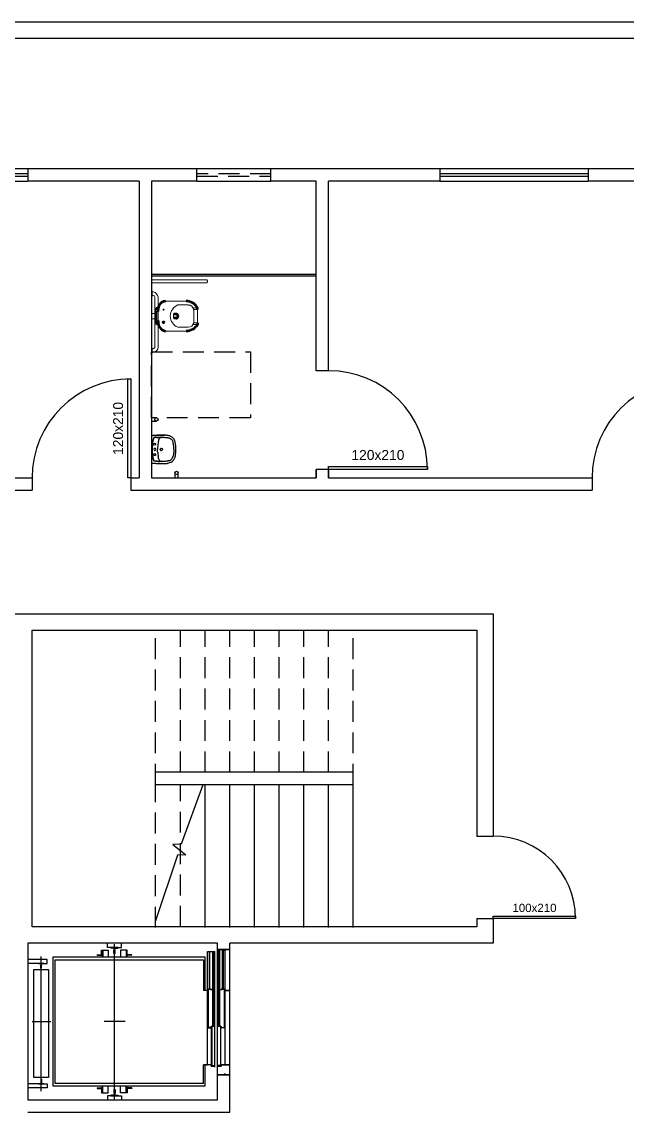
# Model space of a CAD drawing. Header units: centimetres. Extents: x 45464 to 685867, y 12828 to 16690.
# Drawn here: x 683543 to 684278, y 15367 to 16690 of the extents above; entities that cross this region are included whole.
import ezdxf
from ezdxf.enums import TextEntityAlignment as Align

# ---------------------------------------------------------------- set-up
doc = ezdxf.new("R2010")
doc.units = ezdxf.units.CM
doc.header["$LTSCALE"] = 4
for name, pattern in [('DASHED2', [9.525, 6.35, -3.175]), ('HIDDEN', [9.525, 6.35, -3.175]), ('LTYPE_4', [112.5, 56.25, -56.25]), ('LTYPE_6', [168.75, 112.5, -28.125, 0, -28.125])]:
    doc.linetypes.add(name, pattern=pattern)
for name, color, linetype in [('0.1', 1, 'Continuous'), ('0.2', 2, 'Continuous'), ('0.4', 4, 'Continuous'), ('0.6', 6, 'Continuous'), ('02-CONT', 2, 'Continuous'), ('03-CONT', 3, 'Continuous'), ('08', 8, 'Continuous'), ('PDF1_PH - Metal', 253, 'Continuous'), ('PROJEÇÕES', 1, 'DASHED2')]:
    doc.layers.add(name, color=color, linetype=linetype)
doc.styles.add('2mm 1-50', font='arial.ttf', dxfattribs={"height": 0.1})

# ---------------------------------------------------------------- blocks, each defined once
blk = doc.blocks.new('1_00e-flat-41-flat-1')
at = {"color": 1}
blk.add_arc((34.1, -62.7), 120, 90, 180, dxfattribs=at)
at = {"layer": '02-CONT'}
blk.add_lwpolyline([(34.1, -62.7), (30.5, -62.7), (30.5, 57.3), (34.1, 57.3)], close=True, dxfattribs=at)
blk = doc.blocks.new('1_00e-flat-40-flat-1')
at = {"color": 1}
blk.add_arc((-62.7, -34.1), 120, 0, 90, dxfattribs=at)
at = {"layer": '02-CONT'}
blk.add_lwpolyline([(-62.7, -34.1), (-62.7, -30.5), (57.3, -30.5), (57.3, -34.1)], close=True, dxfattribs=at)
blk = doc.blocks.new('1_00e-flat-39-flat-1')
at = {"color": 1}
blk.add_arc((34.1, -62.7), 120, 90, 180, dxfattribs=at)
at = {"layer": '02-CONT'}
blk.add_lwpolyline([(34.1, -62.7), (30.5, -62.7), (30.5, 57.3), (34.1, 57.3)], close=True, dxfattribs=at)
blk = doc.blocks.new('1_00e-flat-18-flat-1')
at = {"color": 1}
blk.add_arc((-52.3, -28.4), 100, 0, 90, dxfattribs=at)
at = {"layer": '02-CONT'}
blk.add_lwpolyline([(-52.3, -28.4), (-52.3, -25.4), (47.7, -25.4), (47.7, -28.4)], close=True, dxfattribs=at)
blk = doc.blocks.new('Barra 3-flat-20-flat-1')
at = {"layer": 'PDF1_PH - Metal', "lineweight": 9}
for points in [[(-25386.6, -18995.8), (-25386.6, -19002.6), (-25385.8, -19002.6), (-25385.8, -18995.8)], [(-25386.6, -19064.8), (-25386.6, -19071.5), (-25385.8, -19071.5), (-25385.8, -19064.8)]]:
    blk.add_lwpolyline(points, close=True, dxfattribs=at)
for points in [[(-25384.5, -18997.1), (-25385.8, -18997.1)], [(-25384.5, -19001.3), (-25385.8, -19001.3)], [(-25382.4, -19003.4), (-25382.4, -19064.4)], [(-25378.6, -19003.4), (-25378.6, -19064.4)], [(-25384.5, -19066), (-25385.8, -19066)], [(-25384.5, -19070.3), (-25385.8, -19070.3)]]:
    blk.add_lwpolyline(points, dxfattribs=at)
for centre, radius, start, end in [((-25385.6, -19004), 6.99, 2.8701, 81.3064), ((-25384.7, -19003.6), 2.27, 3.7764, 86.2265), ((-25384.7, -19064.1), 6.14, 272.0523, 359.9639), ((-25384.6, -19063.8), 2.26, 271.8185, 345.4984)]:
    blk.add_arc(centre, radius, start, end, dxfattribs=at)
blk = doc.blocks.new('bacia sanit-flat-16-flat-1')
at = {"layer": 'PDF1_PH - Metal', "lineweight": 9}
for points in [[(16655.1, 24450.5), (16680.1, 24450.5)], [(16670.3, 24445.9), (16670.8, 24445.9), (16671.2, 24445.9), (16671.6, 24445.9), (16672, 24445.9), (16680.5, 24445.9), (16680.9, 24445.9), (16681.3, 24445.9), (16681.8, 24445.9), (16682.2, 24445.9), (16682.6, 24445.9)], [(16643.3, 24435.7), (16638.2, 24435.7)], [(16643.3, 24425.3), (16643.3, 24425.6), (16643.3, 24439.1), (16643.3, 24439.9)], [(16644.1, 24437.4), (16644.1, 24437), (16644.1, 24436.6), (16644.1, 24428.1), (16644.1, 24427.7), (16644.1, 24427.2)], [(16644.5, 24426.8), (16644.5, 24426.8), (16645, 24426.8), (16645.4, 24426.8), (16645.8, 24426.8), (16645.8, 24432.3), (16645.8, 24437.8), (16645.4, 24437.8), (16645, 24437.8), (16644.5, 24437.8)], [(16665.7, 24429.8), (16665.3, 24429.8), (16664.8, 24429.8), (16664.8, 24430.2), (16664.8, 24430.6), (16664.8, 24431.1), (16664.8, 24431.5), (16664.8, 24431.9), (16664.8, 24432.3), (16664.8, 24432.7), (16664.8, 24433.2), (16664.8, 24433.6), (16664.8, 24434), (16664.8, 24434.4), (16664.8, 24434.9), (16665.3, 24434.9), (16665.3, 24434.9)], [(16693.7, 24442.5), (16688.6, 24442.5)], [(16689.4, 24440.4), (16693.6, 24440.4), (16694, 24440.4)], [(16689.4, 24440.4), (16689.4, 24439.9), (16689.4, 24439.5), (16689.4, 24439.1), (16689.4, 24438.7), (16689.4, 24438.2), (16689.4, 24437.8), (16689.4, 24437.4), (16689.4, 24437), (16689.4, 24436.6), (16689.4, 24436.1), (16689.4, 24435.7)], [(16689.4, 24435.7), (16689.4, 24435.3), (16689.4, 24434.9), (16689.4, 24434.4), (16689.4, 24434), (16689.4, 24433.6), (16689.4, 24433.2), (16689.4, 24432.7), (16689.4, 24432.3), (16689.4, 24431.9), (16689.4, 24431.5), (16689.4, 24431.1), (16689.4, 24430.6), (16689.4, 24430.2), (16689.4, 24429.4)], [(16694, 24440.4), (16694, 24439.9), (16694, 24439.5), (16694, 24439.1), (16694, 24438.7), (16694, 24438.2), (16694, 24437.8), (16694, 24437.4), (16694, 24437), (16694, 24436.6), (16694, 24436.1), (16694, 24435.7), (16694, 24435.3), (16694, 24434.9), (16694, 24434.4), (16694, 24434), (16694, 24433.6), (16694, 24433.2), (16694, 24432.7), (16694, 24432.3), (16694, 24431.9), (16694, 24431.5), (16694, 24431.1), (16694, 24430.6), (16694, 24430.2), (16694, 24429.8), (16694, 24429.4), (16694, 24428.9), (16694, 24428.5), (16694, 24428.1), (16694, 24427.7), (16694, 24427.2), (16694, 24426.8), (16694, 24426.4), (16694, 24426), (16694, 24425.6), (16694, 24425.1), (16694, 24424.7), (16694, 24424.3)], [(16643.3, 24428.9), (16638.2, 24428.9)], [(16682.6, 24418.8), (16682.2, 24418.8), (16681.8, 24418.8), (16681.3, 24418.8), (16680.5, 24418.8), (16672, 24418.8), (16671.6, 24418.8), (16671.2, 24418.8), (16670.8, 24418.8), (16670.3, 24418.8)], [(16693.7, 24422.2), (16688.6, 24422.2)], [(16689.4, 24429.4), (16689.4, 24428.9), (16689.4, 24428.5), (16689.4, 24428.1), (16689.4, 24427.7), (16689.4, 24427.2), (16689.4, 24426.8), (16689.4, 24426.4), (16689.4, 24426), (16689.4, 24425.6), (16689.4, 24425.1), (16689.4, 24424.7), (16689.4, 24424.3)], [(16689.4, 24424.3), (16693.6, 24424.3), (16694, 24424.3)], [(16689.4, 24424.3), (16693.6, 24424.3), (16694, 24424.3)], [(16680.1, 24414.1), (16655.1, 24414.1)]]:
    blk.add_lwpolyline(points, dxfattribs=at)
at = {"layer": 'PDF1_PH - Metal', "lineweight": 211}
for points in [[(16694, 24440.4, 0.086524), (16693.5, 24443.1, 0.264906), (16680.1, 24450.5)], [(16694, 24424.3, -0.086524), (16693.5, 24421.5, -0.264906), (16680.1, 24414.1)]]:
    blk.add_lwpolyline(points, format="xyb", dxfattribs=at)
blk.add_lwpolyline([(16670.3, 24432.3), (16670.3, 24432.3), (16670.3, 24432.3)], dxfattribs=at)
at = {"layer": 'PDF1_PH - Metal', "lineweight": 9}
blk.add_circle((16652.8, 24440.2), 0.635, dxfattribs=at)
at = {"layer": 'PDF1_PH - Metal', "lineweight": 211}
blk.add_circle((16652.8, 24424.9), 0.635, dxfattribs=at)
for centre, radius, start, end in [((16672, 24436.5), 26.2, 161.0139, 177.0973), ((16655.4, 24441.7), 8.83, 90.3217, 157.8056), ((16646.3, 24439.1), 3.16, 88.1661, 164.6032), ((16666.6, 25678.1), 1243.2, 269.9347, 270.0653), ((16667.8, 24432.3), 2.55, 275.8679, 84.1321), ((16646.3, 24425.4), 3.02, 177.2926, 274.2593), ((16673.4, 24429), 27.6, 184.427, 198.8013), ((16656.6, 24424.4), 10.3, 204.627, 261.8049), ((16666.6, 23393.8), 1036, 89.9217, 90.0783)]:
    blk.add_arc(centre, radius, start, end, dxfattribs=at)
at = {"layer": 'PDF1_PH - Metal', "lineweight": 9}
for centre, radius, start, end in [((16675.5, 24432.3), 14.5, 110.9822, 249.0178), ((16682.7, 24439), 6.82, 11.172, 90.6439), ((16644.5, 24437.4), 0.423, 90, 180), ((16644.5, 24427.2), 0.423, 180, 270), ((16682.7, 24425.6), 6.82, 269.3561, 348.828)]:
    blk.add_arc(centre, radius, start, end, dxfattribs=at)
blk = doc.blocks.new('L.51_P-flat-18-flat-1')
at = {"layer": '08'}
for p, q in [((0, 16), (0, 15.9)), ((0, 15.9), (0, -15.9)), ((0.6, 16.6), (0.6, 16.6)), ((0.7, 16.6), (0.6, 16.6)), ((2.3, 16.8), (2.3, 16.8)), ((6.1, 14.4), (4.1, 14.3)), ((6.1, 14.4), (4.1, 14.3)), ((6.1, 14.4), (6.1, 14.4)), ((11, 14.6), (10.2, 14.6)), ((11.9, 14.6), (12.2, 14.6)), ((16.6, 17.2), (16.6, 17.2)), ((21.1, 13.8), (21.1, 13.8)), ((1.8, 10.3), (1.8, 10.3)), ((8.9, 12.1), (8.2, 9)), ((0.8, 0), (0.8, 0)), ((1.8, -10.3), (1.8, -10.3)), ((8.9, -12.1), (8.2, -9)), ((0, -16), (0, -15.9)), ((0.6, -16.6), (0.6, -16.6)), ((0.6, -16.6), (0.7, -16.6)), ((2.3, -16.8), (2.3, -16.8)), ((6.1, -14.4), (4.1, -14.3)), ((6.1, -14.4), (4.1, -14.3)), ((6.1, -14.4), (6.1, -14.4)), ((11, -14.6), (10.2, -14.6)), ((11.9, -14.6), (12.2, -14.6)), ((16.6, -17.2), (16.6, -17.2)), ((21.1, -13.8), (21.1, -13.8))]:
    blk.add_line(p, q, dxfattribs=at)
for points in [[(0.6, 16.6), (0.6, 16.6, 0.380301), (0, 16)], [(2.3, 16.8), (2.3, 16.8, 0.007612), (0.7, 16.6)], [(2.3, 16.8, -0.006011), (4.1, 16.9, -0.005348), (6.8, 17.1, -0.004521), (12.1, 17.2, -0.006524), (14.4, 17.3, -0.013546), (16.6, 17.2)], [(16.6, 17.2, 0.014577), (14.4, 17.3, 0.005049), (13, 17.3, 0.003057), (11.2, 17.2, 0.003579), (6.6, 17.1, 0.005839), (3.9, 16.9, 0.006773), (2.3, 16.8)], [(4.1, 14.3), (4.1, 14.3, 0.334834), (2.3, 12.9)], [(2.3, 12.9), (2.3, 12.9, -0.332966), (4.1, 14.3)], [(4.1, 14.3), (4.1, 14.3, 0.000631), (4.1, 14.3)], [(11, 14.6, -0.005207), (9.8, 14.6, 0.005375), (9.2, 14.6, 0.00664), (8.6, 14.6, 0.004375), (7.9, 14.6, 0.001156), (6.7, 14.5, -0.003092), (6.1, 14.4)], [(6.1, 14.4, 0.002091), (6.5, 14.5, 0.001464), (7.6, 14.5, -0.004115), (8.4, 14.6, -0.007251), (9.2, 14.6)], [(8.9, 12.1), (8.9, 12.1, -0.307483), (11.5, 14.5)], [(9.2, 14.6, -0.00474), (9.5, 14.6, -0.002257), (9.8, 14.6, 0.000797), (10.2, 14.6)], [(11.6, 14.6), (11.6, 14.6, 0.000884), (11, 14.6)], [(11.6, 14.6, -0.048484), (11.6, 14.6, -0.048279), (11.6, 14.6, -0.084885), (11.6, 14.6, -0.141909), (11.6, 14.5, -0.057696), (11.6, 14.5, -0.043541), (11.6, 14.5, -0.040045), (11.6, 14.5, -0.034229), (11.6, 14.5, -0.023292), (11.6, 14.5, -0.016532), (11.6, 14.5, -0.014864), (11.5, 14.5, -0.018599), (11.5, 14.5, -0.010502), (11.5, 14.5)], [(11.5, 14.5, -0.031436), (11.5, 14.6, -0.037384), (11.5, 14.6, -0.040471), (11.5, 14.6, -0.050709), (11.5, 14.6, -0.178998), (11.5, 14.6, -0.053532), (11.5, 14.6, -0.043329), (11.5, 14.6, -0.036196), (11.5, 14.6, -0.039167), (11.5, 14.6, 0.07472), (11.5, 14.6, -0.042333), (11.5, 14.6)], [(11.5, 14.6, -0.034945), (11.5, 14.6, -0.02698), (11.5, 14.6, -0.021593), (11.5, 14.6, -0.016954), (11.5, 14.6, -0.017111), (11.5, 14.6, -0.016189), (11.5, 14.6, -0.01233), (11.6, 14.6, -0.012048), (11.6, 14.6)], [(11.5, 14.5, -0.009681), (11.5, 14.5, -0.009978), (11.5, 14.5, -0.026851), (11.5, 14.5, -0.027297), (11.5, 14.5, -0.027498), (11.5, 14.5, -0.032168), (11.5, 14.5, -0.049163), (11.5, 14.5, -0.186923), (11.5, 14.5, -0.107041), (11.5, 14.5, -0.038487), (11.5, 14.5, -0.012498), (11.5, 14.5, 0.025241), (11.5, 14.5, 0.046032), (11.5, 14.5)], [(11.7, 14.6), (11.7, 14.6, -0.021484), (11.6, 14.6)], [(11.6, 14.6, -0.032299), (11.6, 14.6, -0.039418), (11.6, 14.6, -0.046129), (11.6, 14.6, -0.058765), (11.6, 14.6, -0.15242), (11.6, 14.6, -0.058959), (11.6, 14.6, -0.046419), (11.6, 14.6, 0.005047), (11.6, 14.6, 0.034816), (11.6, 14.6, 0.004251), (11.6, 14.6, -0.041022), (11.6, 14.6)], [(11.6, 14.6, -0.041118), (11.6, 14.6, -0.033041), (11.6, 14.6, -0.026349), (11.6, 14.6, -0.020575), (11.6, 14.6, -0.016329), (11.6, 14.6, -0.013256), (11.6, 14.6, -0.016526), (11.6, 14.6, -0.01256), (11.6, 14.6, -0.007787), (11.7, 14.6)], [(12.2, 14.6, -0.002269), (13.8, 14.7, -0.004998), (15, 14.6, -0.007991), (16.2, 14.6, -0.025422), (18.6, 14.4)], [(19.8, 16.8, 0.02367), (17.6, 17.1, 0.009145), (16.6, 17.2)], [(18.6, 14.4, -0.020568), (20, 14.1, -0.019806), (21.1, 13.8)], [(29.5, 4, 0.007611), (29.3, 5.6, 0.01342), (29.1, 7.2, 0.036993), (28.4, 9.9, 0.053243), (27.3, 12.2, 0.127567), (24.2, 15.2, 0.05263), (21.9, 16.3, 0.024865), (20.3, 16.7, 0.007061), (19.8, 16.8)], [(21.1, 13.8, -0.030827), (22.2, 13.4, -0.09604), (24.4, 11.8, -0.063195), (25.3, 10.4, -0.034611), (25.9, 9.3, -0.022848), (26.2, 8.3)], [(2.3, 12.9), (2.3, 12.9, 0.047394), (0.8, 2.2)], [(0.8, 0), (0.8, 0, -0.05776), (2.3, 12.9)], [(0.8, 2.2), (0.8, 2.2, 0.010006), (0.8, 0)], [(0.8, 0), (0.8, 0, 0.05776), (2.3, -12.9)], [(2.3, 12.9), (2.3, 12.9, -0.000374), (2.3, 12.9)], [(7.3, 2.9, 0.012649), (7.2, 0.9, 0.007226), (7.2, 0)], [(7.3, -2.9, -0.012649), (7.2, -0.9, -0.007226), (7.2, 0)], [(10.5, 0), (10.5, 0, -0.124906), (10.7, 0.7)], [(10.7, 0.8), (10.7, 0.8, -0.2534), (11.9, 1.4)], [(12.1, 1.4), (12.1, 1.4, -0.381509), (13.4, 0)], [(12.1, -1.4), (12.1, -1.4, 0.381509), (13.4, 0)], [(26.9, 4.1, 0.00807), (26.7, 5.4, 0.011919), (26.5, 6.7, 0.013199), (26.3, 7.8, 0.008071), (26.2, 8.3)], [(27, 3.2), (27, 3.2, 0.005718), (26.9, 4.1)], [(27.1, 0), (27.1, 0, 0.019657), (27, 3.2)], [(27.1, 0), (27.1, 0, -0.019657), (27, -3.2)], [(29.7, 0), (29.7, 0, 0.024234), (29.5, 4)], [(0.8, -2.2), (0.8, -2.2, -0.010006), (0.8, 0)], [(2.3, -12.9), (2.3, -12.9, -0.047394), (0.8, -2.2)], [(4.1, -14.3), (4.1, -14.3, -0.334834), (2.3, -12.9)], [(2.3, -12.9), (2.3, -12.9, 0.000374), (2.3, -12.9)], [(2.3, -12.9), (2.3, -12.9, 0.332962), (4.1, -14.3)], [(8.9, -12.1), (8.9, -12.1, 0.307483), (11.5, -14.5)], [(10.5, 0), (10.5, 0, 0.124906), (10.7, -0.7)], [(10.7, -0.8), (10.7, -0.8, 0.2534), (11.9, -1.4)], [(19.8, -16.8, 0.041222), (22.4, -16.1, 0.064156), (24.9, -14.8, 0.11159), (27.5, -11.9, 0.047064), (28.4, -9.9, 0.01722), (28.7, -8.9, 0.01972), (29.1, -7.2, 0.013523), (29.3, -5.6, 0.009069), (29.5, -4)], [(21.1, -13.8, 0.030827), (22.2, -13.4, 0.09604), (24.4, -11.8, 0.063195), (25.3, -10.4, 0.034611), (25.9, -9.3, 0.022848), (26.2, -8.3)], [(26.9, -4.1, -0.00807), (26.7, -5.4, -0.011919), (26.5, -6.7, -0.013199), (26.3, -7.8, -0.008071), (26.2, -8.3)], [(27, -3.2), (27, -3.2, -0.005718), (26.9, -4.1)], [(29.5, -4), (29.5, -4, 0.024376), (29.7, 0)], [(0, -16), (0, -16, 0.380329), (0.6, -16.6)], [(0.7, -16.6), (0.7, -16.6, 0.007418), (2.3, -16.8)], [(2.3, -16.8, 0.006011), (4.1, -16.9, 0.005348), (6.8, -17.1, 0.004521), (12.1, -17.2, 0.006524), (14.4, -17.3, 0.013546), (16.6, -17.2)], [(2.3, -16.8, 0.00678), (3.9, -16.9, 0.004564), (5.7, -17, 0.002524), (7.5, -17.1, 0.004352), (12.1, -17.2, 0.006501), (14.4, -17.3, 0.013543), (16.6, -17.2)], [(4.1, -14.3), (4.1, -14.3, -0.000631), (4.1, -14.3)], [(11, -14.6, 0.005207), (9.8, -14.6, -0.005375), (9.2, -14.6, -0.00664), (8.6, -14.6, -0.004375), (7.9, -14.6, -0.001156), (6.7, -14.5, 0.003092), (6.1, -14.4)], [(6.1, -14.4, -0.002091), (6.5, -14.5, -0.001464), (7.6, -14.5, 0.004115), (8.4, -14.6, 0.007251), (9.2, -14.6)], [(9.2, -14.6, 0.00474), (9.5, -14.6, 0.002257), (9.8, -14.6, -0.000797), (10.2, -14.6)], [(11.6, -14.6), (11.6, -14.6, -0.000884), (11, -14.6)], [(11.6, -14.6, 0.048484), (11.6, -14.6, 0.048279), (11.6, -14.6, 0.084885), (11.6, -14.6, 0.141909), (11.6, -14.5, 0.057696), (11.6, -14.5, 0.043541), (11.6, -14.5, 0.040045), (11.6, -14.5, 0.034229), (11.6, -14.5, 0.023292), (11.6, -14.5, 0.016532), (11.6, -14.5, 0.014864), (11.5, -14.5, 0.018599), (11.5, -14.5, 0.010502), (11.5, -14.5)], [(11.7, -14.6), (11.7, -14.6, 0.021484), (11.6, -14.6)], [(11.6, -14.6, 0.041118), (11.6, -14.6, 0.033041), (11.6, -14.6, 0.026349), (11.6, -14.6, 0.020575), (11.6, -14.6, 0.016329), (11.6, -14.6, 0.013256), (11.6, -14.6, 0.016526), (11.6, -14.6, 0.01256), (11.6, -14.6, 0.007787), (11.7, -14.6)], [(11.6, -14.6, 0.032299), (11.6, -14.6, 0.039418), (11.6, -14.6, 0.046129), (11.6, -14.6, 0.058765), (11.6, -14.6, 0.15242), (11.6, -14.6, 0.058959), (11.6, -14.6, 0.046419), (11.6, -14.6, -0.005047), (11.6, -14.6, -0.034816), (11.6, -14.6, -0.004251), (11.6, -14.6, 0.041022), (11.6, -14.6)], [(18.6, -14.4, -0.025995), (16.2, -14.6, -0.0078), (15.4, -14.6, -0.006638), (12.2, -14.6)], [(16.6, -17.2, 0.021184), (18.8, -17, 0.011263), (19.8, -16.8)], [(21.1, -13.8, -0.022641), (19.9, -14.1, -0.018458), (18.6, -14.4)]]:
    blk.add_lwpolyline(points, format="xyb", dxfattribs=at)
at = {"layer": '08', "ltscale": 27.502596}
for centre in [(3.8, 6.4), (3.8, -6.4)]:
    blk.add_circle(centre, 1.22, dxfattribs=at)
at = {"layer": '08'}
for centre, radius, start, end in [((3.9, 0), 1.22, 0, 180), ((3.9, 0), 1.22, 180, 360), ((51.2, -0.7), 44, 167.345, 175.384), ((51.2, 0.7), 44, 184.616, 192.655)]:
    blk.add_arc(centre, radius, start, end, dxfattribs=at)
for centre, major_axis, ratio, start_param, end_param in [((11.5, 15.2), (0.347, 0.538), 0.98852, -2.558386, -2.421709), ((11.5, 15.2), (0.424, -0.48), 0.993745, -0.721267, -0.591454), ((12, 11.4), (0.71, -3.15), 0.999971, 2.93072, 3.008068), ((11.9, 0), (0.03, -1.44), 0.991671, -2.157977, -2.111955), ((11.9, 0), (0.06, -1.44), 0.992169, -2.130367, -2.113744), ((12, 0), (0.13, -1.46), 0.992499, 2.941317, 3.068984), ((11.9, 0), (0.03, 1.44), 0.991671, 2.111955, 2.157977), ((11.9, 0), (0.06, 1.44), 0.992169, 2.113744, 2.130367), ((12, 0), (0.13, 1.46), 0.992499, -3.068984, -2.941317), ((12, -11.4), (0.71, 3.15), 0.999971, -3.008068, -2.93072)]:
    blk.add_ellipse(centre, major_axis=major_axis, ratio=ratio, start_param=start_param, end_param=end_param, dxfattribs=at)

msp = doc.modelspace()

# ---------------------------------------------------------------- linework, layer by layer
at = {"layer": '0.1', "linetype": 'DASHED2'}
for p, q in [((683845.7, 16505.9), (683755.7, 16505.9)), ((683755.7, 16502.9), (683845.7, 16502.9))]:
    msp.add_line(p, q, dxfattribs=at)
at = {"layer": '0.1'}
for p, q in [((683700.7, 16383.9), (683900.7, 16383.9)), ((683700.7, 16381.9), (683900.7, 16381.9)), ((683945.7, 15779.4), (683705.7, 15779.4)), ((683945.7, 15764.4), (683705.7, 15764.4)), ((683795.7, 15412.4), (683795.7, 15564.4))]:
    msp.add_line(p, q, dxfattribs=at)
at = {"layer": '0.1', "linetype": 'HIDDEN'}
for p, q in [((683705.7, 15764.4), (683705.7, 15950.9)), ((683735.7, 15779.4), (683735.7, 15950.9)), ((683765.7, 15779.4), (683765.7, 15950.9)), ((683795.7, 15779.4), (683795.7, 15950.9)), ((683825.7, 15779.4), (683825.7, 15950.9)), ((683855.7, 15779.4), (683855.7, 15950.9)), ((683885.7, 15779.4), (683885.7, 15950.9)), ((683915.7, 15779.4), (683915.7, 15950.9)), ((683945.7, 15764.4), (683945.7, 15950.9)), ((683705.7, 15590.9), (683705.7, 15764.4)), ((683735.7, 15591.9), (683735.7, 15764.4))]:
    msp.add_line(p, q, dxfattribs=at)
at = {"layer": '0.2'}
for p, q in [((683550.7, 16511.9), (683370.7, 16511.9)), ((683550.7, 16505.9), (683370.7, 16505.9)), ((684230.7, 16511.9), (684050.7, 16511.9)), ((684230.7, 16505.9), (684050.7, 16505.9)), ((683370.7, 16502.9), (683550.7, 16502.9)), ((683370.7, 16496.9), (683550.7, 16496.9)), ((684050.7, 16502.9), (684230.7, 16502.9)), ((684050.7, 16496.9), (684230.7, 16496.9)), ((683765.7, 15590.9), (683765.7, 15764.4)), ((683795.7, 15590.9), (683795.7, 15764.4)), ((683825.7, 15590.9), (683825.7, 15764.4)), ((683855.7, 15590.9), (683855.7, 15764.4)), ((683885.7, 15590.9), (683885.7, 15764.4)), ((683915.7, 15590.9), (683915.7, 15764.4)), ((683945.7, 15590.9), (683945.7, 15764.4))]:
    msp.add_line(p, q, dxfattribs=at)
at = {"layer": '0.4'}
for points in [[(672504.2, 13700.9), (672484.6, 13700.8), (672866.5, 16690.4), (685866.9, 16690.4), (685029, 14274.1)], [(672507.3, 13720.9), (672884.1, 16670.4), (685838.8, 16670.4), (685014.8, 14294.1)]]:
    msp.add_lwpolyline(points, dxfattribs=at)
at = {"layer": '0.6'}
for p, q in [((683550.7, 16511.9), (683550.7, 16496.9)), ((683755.7, 16496.9), (683755.7, 16511.9)), ((683845.7, 16511.9), (683755.7, 16511.9)), ((683845.7, 16496.9), (683845.7, 16511.9)), ((684050.7, 16511.9), (684050.7, 16496.9)), ((684230.7, 16511.9), (684230.7, 16496.9)), ((683755.7, 16496.9), (683845.7, 16496.9)), ((683915.7, 16266.9), (683900.7, 16266.9)), ((683915.7, 16146.9), (683900.7, 16146.9)), ((683555.7, 16136.9), (683555.7, 16121.9)), ((683675.7, 16136.9), (683675.7, 16121.9)), ((684235.7, 16136.9), (684235.7, 16121.9)), ((684095.7, 15701.9), (684115.7, 15701.9)), ((684095.7, 15601.9), (684115.7, 15601.9)), ((683780.7, 15564.4), (683795.7, 15564.4)), ((683795.7, 15564.4), (683780.7, 15564.4)), ((683780.7, 15412.4), (683795.7, 15412.4)), ((683780.7, 15412.4), (683795.7, 15412.4))]:
    msp.add_line(p, q, dxfattribs=at)
for points in [[(683700.7, 16511.9), (683550.7, 16511.9)], [(683755.7, 16511.9), (683685.7, 16511.9)], [(683915.7, 16511.9), (683845.7, 16511.9)], [(684050.7, 16511.9), (683900.7, 16511.9)], [(684755.7, 16441.9), (684755.7, 16511.9), (684230.7, 16511.9)], [(683685.7, 16496.9), (683550.7, 16496.9)], [(683685.7, 16496.9), (683685.7, 16136.9)], [(683755.7, 16496.9), (683700.7, 16496.9), (683700.7, 16136.9), (683900.7, 16136.9), (683900.7, 16146.9)], [(683900.7, 16266.9), (683900.7, 16496.9), (683845.7, 16496.9)], [(683915.7, 16266.9), (683915.7, 16496.9)], [(684050.7, 16496.9), (683915.7, 16496.9)], [(684365.7, 16496.9), (684230.7, 16496.9)], [(683900.7, 16146.9), (683900.7, 16136.9)], [(683915.7, 16136.9), (683915.7, 16146.9)], [(683915.7, 16146.9), (683915.7, 16136.9), (683925.7, 16136.9)], [(683245.7, 16136.9), (683555.7, 16136.9)], [(683675.7, 16136.9), (683685.7, 16136.9)], [(683925.7, 16136.9), (684235.7, 16136.9)], [(683245.7, 16121.9), (683555.7, 16121.9)], [(683675.7, 16121.9), (683700.7, 16121.9)], [(683685.7, 16121.9), (683925.7, 16121.9)], [(683925.7, 16121.9), (684235.7, 16121.9)], [(683525.7, 15971.9), (683550.7, 15971.9)], [(683535.7, 15971.9), (684115.7, 15971.9), (684115.7, 15701.9)], [(684095.7, 15601.9), (684095.7, 15591.9), (683555.7, 15591.9), (683555.7, 15951.9), (684095.7, 15951.9), (684095.7, 15701.9)], [(684115.7, 15601.9), (684115.7, 15571.9), (683795.7, 15571.9)], [(683780.7, 15571.9), (683550.7, 15571.9)], [(683550.7, 15571.9), (683550.7, 15381.9), (683780.7, 15381.9), (683780.7, 15412.4)], [(683780.7, 15564.4), (683780.7, 15571.9)], [(683795.7, 15564.4), (683795.7, 15571.9)], [(683550.7, 15366.9), (683795.7, 15366.9), (683795.7, 15412.4)]]:
    msp.add_lwpolyline(points, dxfattribs=at)
at = {"layer": '03-CONT', "linetype": 'Continuous'}
msp.add_lwpolyline([(683763.1, 15764.4), (683736.6, 15692.1), (683726.5, 15692), (683742.3, 15679.1), (683732.1, 15678.9), (683705.7, 15599.2)], dxfattribs=at)
at = {"layer": '08', "color": 253}
for p, q in [((683647.2, 15566.9), (683647.2, 15571.9)), ((683651.2, 15566.9), (683647.2, 15566.9)), ((683651.2, 15566.9), (683651.2, 15566.4)), ((683655.7, 15566.9), (683651.2, 15566.9)), ((683651.5, 15566.1), (683651.2, 15566.4)), ((683654.9, 15565.9), (683651.5, 15566.1)), ((683654.9, 15565.9), (683655.2, 15565.5)), ((683655.2, 15563.9), (683655.2, 15565.5)), ((683660.2, 15566.9), (683655.7, 15566.9)), ((683656.1, 15565.5), (683656.5, 15565.9)), ((683656.1, 15563.9), (683656.1, 15565.5)), ((683656.5, 15565.9), (683659.8, 15566.1)), ((683659.8, 15566.1), (683660.2, 15566.4)), ((683660.2, 15566.9), (683660.2, 15566.4)), ((683660.2, 15566.9), (683664.2, 15566.9)), ((683664.2, 15566.9), (683664.2, 15571.9)), ((683780.7, 15564.4), (683789.7, 15564.4)), ((683780.7, 15421.4), (683780.7, 15564.4)), ((683780.7, 15564.4), (683795.7, 15564.4)), ((683782.2, 15471.4), (683782.2, 15564.4)), ((683783.2, 15564.4), (683783.2, 15471.4)), ((683795.7, 15564.4), (683784.7, 15564.4)), ((683786.7, 15516.4), (683786.7, 15564.4)), ((683787.7, 15564.4), (683787.7, 15516.4)), ((683789.7, 15564.4), (683789.7, 15424.4)), ((683789.9, 15564.2), (683795.5, 15564.2)), ((683789.9, 15562.9), (683789.9, 15564.2)), ((683795.5, 15564.2), (683795.5, 15514.6)), ((683795.7, 15514.4), (683795.7, 15564.4)), ((683573.9, 15552.3), (683550.7, 15552.3)), ((683573.9, 15547.3), (683573.9, 15552.3)), ((683580.7, 15554.9), (683580.7, 15398.9)), ((683765.7, 15554.9), (683580.7, 15554.9)), ((683583.7, 15551.9), (683763.7, 15551.9)), ((683583.7, 15401.9), (683583.7, 15551.9)), ((683634.7, 15558), (683640.1, 15558)), ((683634.7, 15557.4), (683634.7, 15558)), ((683634.7, 15557.4), (683640.7, 15557.4)), ((683640.1, 15563.4), (683648.2, 15563.4)), ((683640.1, 15558), (683640.1, 15563.4)), ((683640.7, 15557.4), (683640.7, 15563.4)), ((683640.7, 15557.4), (683640.7, 15554.9)), ((683648.2, 15563.4), (683648.2, 15557.4)), ((683648.2, 15557.4), (683648.2, 15554.9)), ((683655.2, 15563.9), (683654.9, 15563.6)), ((683654.9, 15559.4), (683654.9, 15563.6)), ((683655.7, 15559.4), (683654.9, 15559.4)), ((683655.7, 15559.4), (683656.5, 15559.4)), ((683656.1, 15563.9), (683656.5, 15563.6)), ((683656.5, 15559.4), (683656.5, 15563.6)), ((683663.2, 15563.4), (683663.2, 15557.4)), ((683671.3, 15563.4), (683663.2, 15563.4)), ((683663.2, 15557.4), (683663.2, 15554.9)), ((683670.7, 15557.4), (683670.7, 15563.4)), ((683676.7, 15557.4), (683670.7, 15557.4)), ((683670.7, 15557.4), (683670.7, 15554.9)), ((683671.3, 15558), (683671.3, 15563.4)), ((683676.7, 15558), (683671.3, 15558)), ((683676.7, 15557.4), (683676.7, 15558)), ((683763.7, 15551.9), (683763.7, 15514.4)), ((683765.7, 15514.6), (683765.7, 15554.9)), ((683768.7, 15561.9), (683777.7, 15561.9)), ((683768.7, 15424.4), (683768.7, 15561.9)), ((683770.7, 15561.9), (683770.7, 15516.4)), ((683771.7, 15516.4), (683771.7, 15561.9)), ((683775.2, 15471.4), (683775.2, 15561.9)), ((683776.2, 15561.9), (683776.2, 15471.4)), ((683777.7, 15421.4), (683777.7, 15561.9)), ((683789.7, 15562.9), (683789.9, 15562.9)), ((683563.4, 15547.3), (683550.7, 15547.3)), ((683557.7, 15539.9), (683575.7, 15539.9)), ((683557.7, 15408.9), (683557.7, 15539.9)), ((683563.8, 15546.9), (683563.4, 15547.3)), ((683569.9, 15547.3), (683563.4, 15547.3)), ((683566.5, 15546.9), (683563.8, 15546.9)), ((683566.3, 15545.4), (683566.5, 15545.6)), ((683566.3, 15541.9), (683566.3, 15545.4)), ((683567.1, 15541.9), (683566.3, 15541.9)), ((683566.5, 15545.6), (683566.5, 15546.9)), ((683569.5, 15546.9), (683566.9, 15546.9)), ((683566.9, 15545.6), (683566.9, 15546.9)), ((683566.9, 15545.6), (683567.1, 15545.4)), ((683567.1, 15541.9), (683567.1, 15545.4)), ((683569.5, 15546.9), (683569.9, 15547.3)), ((683569.9, 15547.3), (683573.9, 15547.3)), ((683575.7, 15539.9), (683575.7, 15408.9)), ((683583.7, 15522.8), (683583.7, 15522.8)), ((683768.7, 15514.4), (683763.7, 15514.4)), ((683768.5, 15514.6), (683765.7, 15514.6)), ((683768.5, 15515.9), (683768.5, 15514.6)), ((683768.7, 15515.9), (683768.5, 15515.9)), ((683769.2, 15516.4), (683773.2, 15516.4)), ((683769.2, 15469.4), (683769.2, 15516.4)), ((683769.4, 15516.2), (683769.4, 15469.6)), ((683773, 15516.2), (683769.4, 15516.2)), ((683773, 15514.9), (683773, 15516.2)), ((683773.2, 15514.9), (683773, 15514.9)), ((683773.2, 15516.4), (683773.2, 15514.9)), ((683785.2, 15516.4), (683785.2, 15514.9)), ((683789.2, 15516.4), (683785.2, 15516.4)), ((683785.2, 15514.9), (683785.4, 15514.9)), ((683785.4, 15516.2), (683789, 15516.2)), ((683785.4, 15514.9), (683785.4, 15516.2)), ((683789, 15516.2), (683789, 15469.6)), ((683789.2, 15469.4), (683789.2, 15516.4)), ((683789.9, 15515.9), (683789.7, 15515.9)), ((683789.7, 15514.4), (683795.7, 15514.4)), ((683789.9, 15514.6), (683789.9, 15515.9)), ((683795.5, 15514.6), (683789.9, 15514.6)), ((683773.7, 15471.4), (683777.7, 15471.4)), ((683773.7, 15423.2), (683773.7, 15471.4)), ((683784.7, 15471.4), (683780.7, 15471.4)), ((683784.7, 15423.2), (683784.7, 15471.4)), ((683769.2, 15469.4), (683773.2, 15469.4)), ((683773, 15469.6), (683769.4, 15469.6)), ((683773, 15470.9), (683773, 15469.6)), ((683773.2, 15470.9), (683773, 15470.9)), ((683773.2, 15469.4), (683773.2, 15470.9)), ((683773.9, 15471.2), (683773.9, 15423.4)), ((683777.5, 15471.2), (683773.9, 15471.2)), ((683777.5, 15469.9), (683777.5, 15471.2)), ((683777.7, 15469.9), (683777.5, 15469.9)), ((683780.7, 15469.9), (683780.9, 15469.9)), ((683780.9, 15471.2), (683784.5, 15471.2)), ((683780.9, 15469.9), (683780.9, 15471.2)), ((683784.5, 15471.2), (683784.5, 15423.4)), ((683785.2, 15470.9), (683785.4, 15470.9)), ((683785.2, 15469.4), (683785.2, 15470.9)), ((683789.2, 15469.4), (683785.2, 15469.4)), ((683785.4, 15470.9), (683785.4, 15469.6)), ((683785.4, 15469.6), (683789, 15469.6)), ((683763.7, 15401.9), (683763.7, 15424.4)), ((683768.7, 15424.4), (683763.7, 15424.4)), ((683765.7, 15424.2), (683768.7, 15424.2)), ((683765.7, 15398.9), (683765.7, 15424.2)), ((683773.2, 15424.4), (683768.7, 15424.4)), ((683773, 15424.2), (683768.7, 15424.2)), ((683773, 15422.7), (683773, 15424.2)), ((683777.5, 15422.7), (683773, 15422.7)), ((683773.2, 15424.4), (683773.2, 15422.9)), ((683773.2, 15422.9), (683777.7, 15422.9)), ((683777.7, 15423.2), (683773.7, 15423.2)), ((683773.9, 15423.4), (683777.5, 15423.4)), ((683777.5, 15424.7), (683777.7, 15424.7)), ((683777.5, 15423.4), (683777.5, 15424.7)), ((683777.5, 15421.4), (683777.5, 15422.7)), ((683777.7, 15421.4), (683777.5, 15421.4)), ((683780.9, 15424.7), (683780.7, 15424.7)), ((683780.7, 15423.2), (683784.7, 15423.2)), ((683785.2, 15422.9), (683780.7, 15422.9)), ((683780.7, 15412.4), (683780.7, 15421.4)), ((683780.7, 15421.4), (683780.9, 15421.4)), ((683780.9, 15423.4), (683780.9, 15424.7)), ((683784.5, 15423.4), (683780.9, 15423.4)), ((683780.9, 15422.7), (683785.4, 15422.7)), ((683780.9, 15421.4), (683780.9, 15422.7)), ((683795.7, 15424.4), (683785.2, 15424.4)), ((683785.2, 15424.4), (683785.2, 15422.9)), ((683785.4, 15424.2), (683795.5, 15424.2)), ((683785.4, 15422.7), (683785.4, 15424.2)), ((683575.7, 15408.9), (683557.7, 15408.9)), ((683566.3, 15406.9), (683566.3, 15403.4)), ((683566.3, 15406.9), (683567.1, 15406.9)), ((683567.1, 15406.9), (683567.1, 15403.4)), ((683789.7, 15412.4), (683780.7, 15412.4)), ((683795.7, 15412.4), (683780.7, 15412.4)), ((683795.7, 15412.4), (683784.7, 15412.4)), ((683789.7, 15413.9), (683789.9, 15413.9)), ((683789.7, 15412.4), (683789.7, 15413.9)), ((683789.9, 15413.9), (683789.9, 15412.6)), ((683789.9, 15412.6), (683795.5, 15412.6)), ((683563.4, 15401.5), (683550.7, 15401.5)), ((683573.9, 15396.5), (683550.7, 15396.5)), ((683563.8, 15401.9), (683563.4, 15401.5)), ((683563.4, 15401.5), (683569.9, 15401.5)), ((683563.8, 15401.9), (683566.5, 15401.9)), ((683566.5, 15403.2), (683566.3, 15403.4)), ((683566.5, 15403.2), (683566.5, 15401.9)), ((683567.1, 15403.4), (683566.9, 15403.2)), ((683566.9, 15403.2), (683566.9, 15401.9)), ((683566.9, 15401.9), (683569.5, 15401.9)), ((683569.5, 15401.9), (683569.9, 15401.5)), ((683569.9, 15401.5), (683573.9, 15401.5)), ((683573.9, 15401.5), (683573.9, 15396.5)), ((683580.7, 15398.9), (683765.7, 15398.9)), ((683763.7, 15401.9), (683583.7, 15401.9)), ((683634.7, 15396.4), (683634.7, 15395.8)), ((683634.7, 15396.4), (683640.7, 15396.4)), ((683634.7, 15395.8), (683640.1, 15395.8)), ((683640.1, 15395.8), (683640.1, 15390.4)), ((683640.7, 15396.4), (683640.7, 15398.9)), ((683640.7, 15396.4), (683640.7, 15390.4)), ((683648.2, 15396.4), (683648.2, 15398.9)), ((683648.2, 15390.4), (683648.2, 15396.4)), ((683654.9, 15394.4), (683654.9, 15390.2)), ((683655.7, 15394.4), (683654.9, 15394.4)), ((683655.7, 15394.4), (683656.5, 15394.4)), ((683656.5, 15394.4), (683656.5, 15390.2)), ((683663.2, 15396.4), (683663.2, 15398.9)), ((683663.2, 15390.4), (683663.2, 15396.4)), ((683670.7, 15396.4), (683670.7, 15398.9)), ((683670.7, 15396.4), (683670.7, 15390.4)), ((683676.7, 15396.4), (683670.7, 15396.4)), ((683671.3, 15395.8), (683671.3, 15390.4)), ((683676.7, 15395.8), (683671.3, 15395.8)), ((683676.7, 15396.4), (683676.7, 15395.8)), ((683640.1, 15390.4), (683648.2, 15390.4)), ((683647.2, 15386.9), (683647.2, 15381.9)), ((683651.2, 15386.9), (683647.2, 15386.9)), ((683651.5, 15387.7), (683651.2, 15387.3)), ((683651.2, 15386.9), (683651.2, 15387.3)), ((683651.2, 15386.9), (683655.7, 15386.9)), ((683654.9, 15387.9), (683651.5, 15387.7)), ((683655.2, 15389.8), (683654.9, 15390.2)), ((683655.2, 15388.2), (683654.9, 15387.9)), ((683655.2, 15389.8), (683655.2, 15388.2)), ((683655.7, 15386.9), (683660.2, 15386.9)), ((683656.1, 15389.8), (683656.5, 15390.2)), ((683656.1, 15389.8), (683656.1, 15388.2)), ((683656.5, 15387.9), (683656.1, 15388.2)), ((683656.5, 15387.9), (683659.8, 15387.7)), ((683659.8, 15387.7), (683660.2, 15387.3)), ((683660.2, 15386.9), (683660.2, 15387.3)), ((683660.2, 15386.9), (683664.2, 15386.9)), ((683671.3, 15390.4), (683663.2, 15390.4)), ((683664.2, 15386.9), (683664.2, 15381.9))]:
    msp.add_line(p, q, dxfattribs=at)
at = {"layer": '08', "color": 253, "linetype": 'LTYPE_6'}
for p, q in [((683655.7, 15381.9), (683655.7, 15570.9)), ((683566.7, 15392.6), (683566.7, 15555.8)), ((683555.6, 15476.9), (683578.6, 15476.9)), ((683668.5, 15476.9), (683643.2, 15476.9))]:
    msp.add_line(p, q, dxfattribs=at)
at = {"layer": '08', "color": 253, "linetype": 'LTYPE_4'}
for p, q in [((683641.5, 15563.4), (683641.5, 15557.4)), ((683641.5, 15557.4), (683641.5, 15554.9)), ((683669.8, 15563.4), (683669.8, 15557.4)), ((683669.8, 15557.4), (683669.8, 15554.9)), ((683641.5, 15396.4), (683641.5, 15398.9)), ((683641.5, 15390.4), (683641.5, 15396.4)), ((683669.8, 15396.4), (683669.8, 15398.9)), ((683669.8, 15390.4), (683669.8, 15396.4))]:
    msp.add_line(p, q, dxfattribs=at)
at = {"layer": 'PDF1_PH - Metal', "lineweight": 9}
for points in [[(683767.6, 16377.3), (683700.7, 16377.3)], [(683767.6, 16373.5), (683700.7, 16373.5)]]:
    msp.add_lwpolyline(points, dxfattribs=at)
msp.add_lwpolyline([(683767.6, 16377.3, -0.176777), (683768, 16377.2, -0.043904), (683768.1, 16377.1, -0.042425), (683768.2, 16376.9, -0.033143), (683768.3, 16376.8, -0.033667), (683768.4, 16376.5, -0.038328), (683768.5, 16376, -0.068668), (683768.5, 16374.8, -0.032308), (683768.4, 16374.4, -0.033667), (683768.3, 16374.1, -0.032003), (683768.2, 16373.9, -0.096572), (683768, 16373.7, -0.164767), (683767.6, 16373.5)], format="xyb", dxfattribs=at)
at = {"layer": 'PDF1_PH - Metal'}
for points in [[(683706.7, 16209.8), (683700.7, 16209.8), (683700.7, 16205.8), (683706.7, 16205.8)], [(683729.2, 16142.9), (683729.2, 16136.9), (683733.2, 16136.9), (683733.2, 16142.9)]]:
    msp.add_lwpolyline(points, dxfattribs=at)
for centre in [(683706.7, 16207.8), (683731.2, 16142.9)]:
    msp.add_circle(centre, 2, dxfattribs=at)
at = {"layer": 'PROJEÇÕES', "color": 250}
msp.add_lwpolyline([(683700.7, 16289.8), (683820.7, 16289.8), (683820.7, 16209.8), (683700.7, 16209.8)], close=True, dxfattribs=at)

# ---------------------------------------------------------------- block references
at = {"layer": '0.6'}
for name, p in [('Barra 3-flat-20-flat-1', (709087.3, 35359.6)), ('bacia sanit-flat-16-flat-1', (667062.5, -8099.2)), ('1_00e-flat-40-flat-1', (683978.4, 16181)), ('1_00e-flat-41-flat-1', (683641.6, 16199.6)), ('1_00e-flat-39-flat-1', (684321.6, 16199.6)), ('L.51_P-flat-18-flat-1', (683700.7, 16171.4)), ('1_00e-flat-18-flat-1', (684167.9, 15630.3))]:
    msp.add_blockref(name, p, dxfattribs=at)

# ---------------------------------------------------------------- texts
at = {"layer": '02-CONT', "style": '2mm 1-50'}
msp.add_text('120x210', height=12, rotation=90, dxfattribs=at).set_placement((683660.1, 16196.8), align=Align.MIDDLE_CENTER)
for s, height, p in [('120x210', 12, (683975.6, 16164.6)), ('100x210', 10, (684165.7, 15614.9))]:
    msp.add_text(s, height=height, dxfattribs=at).set_placement(p, align=Align.MIDDLE_CENTER)

doc.saveas('drawing.dxf')
